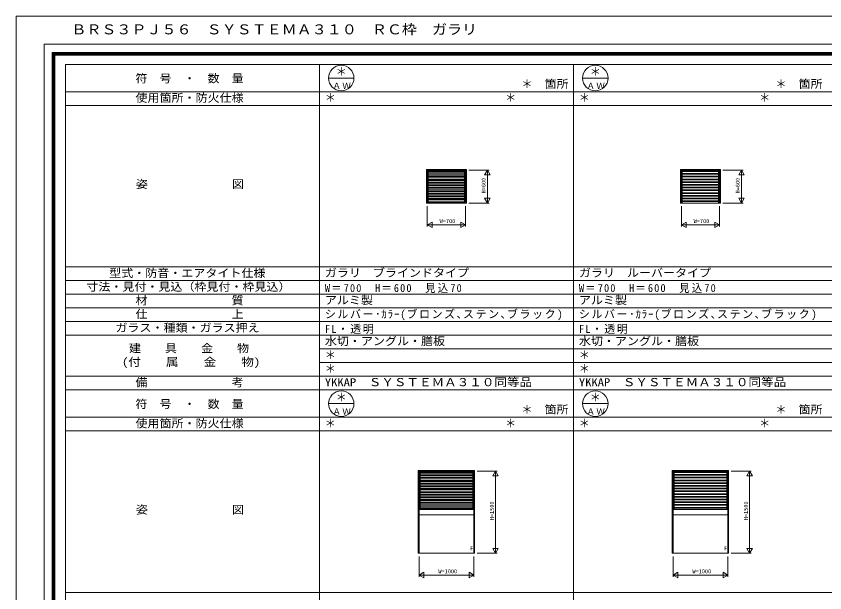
# Model space of a CAD drawing. Units: millimetres, scale not verified. Extents: x -14850 to 14850, y -10500 to 10500.
# Drawn here: x -14850 to -49, y -47 to 10500 of the extents above; entities that cross this region are included whole.
import ezdxf
from ezdxf.enums import TextEntityAlignment as Align

# ---------------------------------------------------------------- set-up
doc = ezdxf.new("R2010")
doc.units = ezdxf.units.MM
doc.header["$LTSCALE"] = 50
doc.layers.add('0-0_0', color=7, linetype='Continuous')
for name, color, linetype, lineweight in [('0-1_USER1', 7, 'Continuous', 9), ('0-2_YKK_ZWAK', 4, 'Continuous', 9), ('0-3_YKK_11', 2, 'Continuous', 9)]:
    doc.layers.add(name, color=color, linetype=linetype, lineweight=lineweight)
doc.styles.add('ＭＳ ゴシック', font='')
doc.styles.get('ＭＳ ゴシック').set_extended_font_data('MS Gothic')

msp = doc.modelspace()

# ---------------------------------------------------------------- linework, layer by layer
at = {"layer": '0-1_USER1'}
for p, q in [((-14850, 10500), (14850, 10500)), ((-14850, -10500), (-14850, 10500)), ((-14340.23, 9987.41), (14340.79, 9987.41)), ((-14340.23, -9999.25), (-14340.23, 9987.41)), ((-14190.23, 9837.97), (14190.23, 9837.97)), ((-14190.23, -9849.81), (-14190.23, 9837.97)), ((-14177.82, 9825.57), (14177.82, 9825.57)), ((-14177.82, -9837.41), (-14177.82, 9825.57)), ((-14164.85, 9812.59), (14165.42, 9812.59)), ((-14164.85, -9825), (-14164.85, 9812.59)), ((-14152.44, 9799.62), (14152.45, 9799.62)), ((-14152.44, -9812.03), (-14152.44, 9799.62)), ((-14140.04, 9787.22), (14140.04, 9787.22)), ((-14140.04, -9799.06), (-14140.04, 9787.22)), ((-13949.96, 9617.94), (13950.04, 9617.94)), ((-13949.96, -8247.06), (-13949.96, 9617.94)), ((-9299.96, -8247.06), (-9299.96, 9617.94)), ((-4649.96, -8247.06), (-4649.96, 9617.94)), ((-9133.29, 9367.94), (-8666.63, 9367.94)), ((-4483.29, 9367.94), (-4016.63, 9367.94)), ((-13949.96, 9117.94), (13950.04, 9117.94)), ((-13949.96, 8867.94), (13950.04, 8867.94)), ((-13949.96, 5912.94), (13950.04, 5912.94)), ((-13949.96, 5662.94), (13950.04, 5662.94)), ((-13949.96, 5412.94), (13950.04, 5412.94)), ((-13949.96, 5162.94), (13950.04, 5162.94)), ((-13949.96, 4912.94), (13950.04, 4912.94)), ((-13949.96, 4662.94), (13950.04, 4662.94)), ((-9299.96, 4412.94), (13950.04, 4412.94)), ((-9299.96, 4162.94), (13950.04, 4162.94)), ((-13949.96, 3912.94), (13950.04, 3912.94)), ((-13949.96, 3662.94), (13950.04, 3662.94)), ((-9133.29, 3412.94), (-8666.63, 3412.94)), ((-4483.29, 3412.94), (-4016.63, 3412.94)), ((-13949.96, 3162.94), (13950.04, 3162.94)), ((-13949.96, 2912.94), (13950.04, 2912.94)), ((-13949.96, -42.06), (13950.04, -42.06))]:
    msp.add_line(p, q, dxfattribs=at)
for centre in [(-8899.96, 9367.94), (-4249.96, 9367.94), (-8899.96, 3412.94), (-4249.96, 3412.94)]:
    msp.add_circle(centre, 233.33, dxfattribs=at)
at = {"layer": '0-2_YKK_ZWAK'}
for p, q in [((-6609.96, 7697.94), (-7339.96, 7697.94)), ((-7339.96, 7697.94), (-7339.96, 7082.94)), ((-6609.96, 7082.94), (-6609.96, 7697.94)), ((-1959.96, 7697.94), (-2689.96, 7697.94)), ((-2689.96, 7697.94), (-2689.96, 7082.94)), ((-1959.96, 7082.94), (-1959.96, 7697.94)), ((-6624.96, 7682.93), (-7324.96, 7682.93)), ((-7324.96, 7682.93), (-7324.96, 7082.94)), ((-7306.96, 7082.94), (-7306.96, 7682.93)), ((-7306.96, 7664.94), (-6642.96, 7664.94)), ((-7306.96, 7644.94), (-6642.96, 7644.94)), ((-7306.96, 7614.94), (-6642.96, 7614.94)), ((-7306.96, 7594.94), (-6642.96, 7594.94)), ((-7306.96, 7564.93), (-6642.96, 7564.93)), ((-6642.96, 7082.94), (-6642.96, 7682.93)), ((-6624.96, 7082.94), (-6624.96, 7682.93)), ((-1974.96, 7682.93), (-2674.96, 7682.93)), ((-2674.96, 7682.93), (-2674.96, 7082.94)), ((-2656.96, 7082.94), (-2656.96, 7682.93)), ((-2656.96, 7670.94), (-1992.96, 7670.94)), ((-2656.96, 7658.94), (-1992.96, 7658.94)), ((-2656.96, 7620.94), (-1992.96, 7620.94)), ((-2656.96, 7608.94), (-1992.96, 7608.94)), ((-2656.96, 7570.93), (-1992.96, 7570.93)), ((-2656.96, 7558.94), (-1992.96, 7558.94)), ((-1992.96, 7082.94), (-1992.96, 7682.93)), ((-1974.96, 7082.94), (-1974.96, 7682.93)), ((-7306.96, 7544.94), (-6642.96, 7544.94)), ((-7306.96, 7514.94), (-6642.96, 7514.94)), ((-7306.96, 7494.94), (-6642.96, 7494.94)), ((-7306.96, 7464.93), (-6642.96, 7464.93)), ((-7306.96, 7444.94), (-6642.96, 7444.94)), ((-7306.96, 7414.94), (-6642.96, 7414.94)), ((-2656.96, 7520.94), (-1992.96, 7520.94)), ((-2656.96, 7508.94), (-1992.96, 7508.94)), ((-2656.96, 7470.94), (-1992.96, 7470.94)), ((-2656.96, 7458.93), (-1992.96, 7458.93)), ((-2656.96, 7420.94), (-1992.96, 7420.94)), ((-2656.96, 7408.94), (-1992.96, 7408.94)), ((-7306.96, 7394.94), (-6642.96, 7394.94)), ((-7306.96, 7364.94), (-6642.96, 7364.94)), ((-7306.96, 7344.94), (-6642.96, 7344.94)), ((-7306.96, 7314.94), (-6642.96, 7314.94)), ((-7306.96, 7294.94), (-6642.96, 7294.94)), ((-7306.96, 7264.94), (-6642.96, 7264.94)), ((-2656.96, 7370.94), (-1992.96, 7370.94)), ((-2656.96, 7358.93), (-1992.96, 7358.93)), ((-2656.96, 7320.94), (-1992.96, 7320.94)), ((-2656.96, 7308.94), (-1992.96, 7308.94)), ((-2656.96, 7270.94), (-1992.96, 7270.94)), ((-2656.96, 7258.94), (-1992.96, 7258.94)), ((-7306.96, 7244.93), (-6642.96, 7244.93)), ((-7306.96, 7214.94), (-6642.96, 7214.94)), ((-7306.96, 7194.94), (-6642.96, 7194.94)), ((-7306.96, 7164.94), (-6642.96, 7164.94)), ((-7306.96, 7144.94), (-6642.96, 7144.94)), ((-7306.96, 7114.94), (-6642.96, 7114.94)), ((-2656.96, 7220.94), (-1992.96, 7220.94)), ((-2656.96, 7208.94), (-1992.96, 7208.94)), ((-2656.96, 7170.94), (-1992.96, 7170.94)), ((-2656.96, 7158.94), (-1992.96, 7158.94)), ((-2656.96, 7120.94), (-1992.96, 7120.94)), ((-2656.96, 7108.94), (-1992.96, 7108.94)), ((-7339.96, 7082.94), (-6609.96, 7082.94)), ((-7324.96, 7082.94), (-6624.96, 7082.94)), ((-7306.96, 7094.94), (-6642.96, 7094.94)), ((-2689.96, 7082.94), (-1959.96, 7082.94)), ((-2674.96, 7082.94), (-1974.96, 7082.94)), ((-6474.96, 2177.94), (-7474.96, 2177.94)), ((-7474.96, 2177.94), (-7474.96, 1477.94)), ((-7456.96, 1477.94), (-7456.96, 2177.94)), ((-7456.96, 2159.94), (-6492.96, 2159.94)), ((-7456.96, 2139.94), (-6492.96, 2139.94)), ((-7456.96, 2109.94), (-6492.96, 2109.94)), ((-7456.96, 2089.94), (-6492.96, 2089.94)), ((-6492.96, 1477.94), (-6492.96, 2177.94)), ((-6474.96, 1477.94), (-6474.96, 2177.94)), ((-6459.96, 677.94), (-6459.96, 2192.94)), ((-1809.96, 2192.94), (-2839.96, 2192.94)), ((-2839.96, 2192.94), (-2839.96, 677.94)), ((-1824.96, 2177.94), (-2824.96, 2177.94)), ((-2824.96, 2177.94), (-2824.96, 1477.94)), ((-2806.96, 1477.94), (-2806.96, 2177.94)), ((-2806.96, 2165.94), (-1842.96, 2165.94)), ((-2806.96, 2153.94), (-1842.96, 2153.94)), ((-2806.96, 2115.94), (-1842.96, 2115.94)), ((-2806.96, 2103.94), (-1842.96, 2103.94)), ((-1842.96, 1477.94), (-1842.96, 2177.94)), ((-1824.96, 1477.94), (-1824.96, 2177.94)), ((-1809.96, 677.94), (-1809.96, 2192.94)), ((-7456.96, 2059.94), (-6492.96, 2059.94)), ((-7456.96, 2039.94), (-6492.96, 2039.94)), ((-7456.96, 2009.94), (-6492.96, 2009.94)), ((-7456.96, 1989.94), (-6492.96, 1989.94)), ((-7456.96, 1959.94), (-6492.96, 1959.94)), ((-7456.96, 1939.94), (-6492.96, 1939.94)), ((-2806.96, 2065.94), (-1842.96, 2065.94)), ((-2806.96, 2053.94), (-1842.96, 2053.94)), ((-2806.96, 2015.94), (-1842.96, 2015.94)), ((-2806.96, 2003.94), (-1842.96, 2003.94)), ((-2806.96, 1965.94), (-1842.96, 1965.94)), ((-2806.96, 1953.94), (-1842.96, 1953.94)), ((-7456.96, 1909.94), (-6492.96, 1909.94)), ((-7456.96, 1889.94), (-6492.96, 1889.94)), ((-7456.96, 1859.94), (-6492.96, 1859.94)), ((-7456.96, 1839.94), (-6492.96, 1839.94)), ((-7456.96, 1809.94), (-6492.96, 1809.94)), ((-7456.96, 1789.94), (-6492.96, 1789.94)), ((-2806.96, 1915.94), (-1842.96, 1915.94)), ((-2806.96, 1903.94), (-1842.96, 1903.94)), ((-2806.96, 1865.94), (-1842.96, 1865.94)), ((-2806.96, 1853.94), (-1842.96, 1853.94)), ((-2806.96, 1815.94), (-1842.96, 1815.94)), ((-2806.96, 1803.94), (-1842.96, 1803.94)), ((-7456.96, 1759.94), (-6492.96, 1759.94)), ((-7456.96, 1739.94), (-6492.96, 1739.94)), ((-7456.96, 1709.94), (-6492.96, 1709.94)), ((-7456.96, 1689.94), (-6492.96, 1689.94)), ((-7456.96, 1659.94), (-6492.96, 1659.94)), ((-7456.96, 1639.94), (-6492.96, 1639.94)), ((-2806.96, 1765.94), (-1842.96, 1765.94)), ((-2806.96, 1753.94), (-1842.96, 1753.94)), ((-2806.96, 1715.94), (-1842.96, 1715.94)), ((-2806.96, 1703.94), (-1842.96, 1703.94)), ((-2806.96, 1665.94), (-1842.96, 1665.94)), ((-2806.96, 1653.94), (-1842.96, 1653.94)), ((-7456.96, 1609.94), (-6492.96, 1609.94)), ((-7456.96, 1589.94), (-6492.96, 1589.94)), ((-7456.96, 1559.94), (-6492.96, 1559.94)), ((-7456.96, 1539.94), (-6492.96, 1539.94)), ((-7456.96, 1509.94), (-6492.96, 1509.94)), ((-7456.96, 1489.94), (-6492.96, 1489.94)), ((-2806.96, 1615.94), (-1842.96, 1615.94)), ((-2806.96, 1603.94), (-1842.96, 1603.94)), ((-2806.96, 1565.94), (-1842.96, 1565.94)), ((-2806.96, 1553.94), (-1842.96, 1553.94)), ((-2806.96, 1515.94), (-1842.96, 1515.94)), ((-2806.96, 1503.94), (-1842.96, 1503.94)), ((-7474.96, 1477.94), (-7474.96, 1377.94)), ((-6474.96, 1377.94), (-7474.96, 1377.94)), ((-7474.96, 1377.94), (-7474.96, 677.94)), ((-7474.96, 1377.94), (-7474.96, 677.94)), ((-6474.96, 1377.94), (-6474.96, 1477.94)), ((-6474.96, 677.94), (-6474.96, 1377.94)), ((-6474.96, 677.94), (-6474.96, 1377.94)), ((-2824.96, 1477.94), (-2824.96, 1377.94)), ((-1824.96, 1377.94), (-2824.96, 1377.94)), ((-2824.96, 1377.94), (-2824.96, 677.94)), ((-2824.96, 1377.94), (-2824.96, 677.94)), ((-1824.96, 1377.94), (-1824.96, 1477.94)), ((-1824.96, 677.94), (-1824.96, 1377.94)), ((-1824.96, 677.94), (-1824.96, 1377.94)), ((-7489.96, 677.94), (-6459.96, 677.94)), ((-7474.96, 677.94), (-6474.96, 677.94)), ((-7474.96, 677.94), (-6474.96, 677.94)), ((-2839.96, 677.94), (-1809.96, 677.94)), ((-2824.96, 677.94), (-1824.96, 677.94)), ((-2824.96, 677.94), (-1824.96, 677.94))]:
    msp.add_line(p, q, dxfattribs=at)
for points in [[(-6459.96, 2192.94), (-7489.96, 2192.94), (-7489.96, 677.94)], [(-7474.96, 1477.94), (-6474.96, 1477.94), (-7474.96, 1477.94)], [(-7474.96, 1377.94), (-6474.96, 1377.94), (-7474.96, 1377.94)], [(-2824.96, 1477.94), (-1824.96, 1477.94), (-2824.96, 1477.94)], [(-2824.96, 1377.94), (-1824.96, 1377.94), (-2824.96, 1377.94)]]:
    msp.add_lwpolyline(points, dxfattribs=at)
at = {"layer": '0-3_YKK_11'}
for p, q in [((-6564.96, 7682.93), (-6194.96, 7682.93)), ((-6224.96, 7682.93), (-6274.96, 7596.33)), ((-6274.96, 7596.33), (-6174.96, 7596.33)), ((-6174.96, 7596.33), (-6224.96, 7682.93)), ((-6224.96, 7682.93), (-6224.96, 7582.94)), ((-6224.96, 7083.93), (-6224.96, 7681.94)), ((-1914.96, 7682.93), (-1544.96, 7682.93)), ((-1624.96, 7596.33), (-1524.96, 7596.33)), ((-1574.96, 7682.93), (-1574.96, 7582.94)), ((-1574.96, 7083.93), (-1574.96, 7681.94)), ((-6174.96, 7169.54), (-6274.96, 7169.54)), ((-6224.96, 7082.94), (-6174.96, 7169.54)), ((-1624.96, 7169.54), (-1574.96, 7082.94)), ((-1524.96, 7169.54), (-1624.96, 7169.54)), ((-1574.96, 7082.94), (-1574.96, 7182.94)), ((-1574.96, 7082.94), (-1524.96, 7169.54)), ((-7324.96, 7022.93), (-7324.96, 6652.94)), ((-6624.96, 7022.93), (-6624.96, 6652.94)), ((-6564.96, 7082.94), (-6194.96, 7082.94)), ((-2674.96, 7022.93), (-2674.96, 6652.94)), ((-1974.96, 7022.93), (-1974.96, 6652.94)), ((-1914.96, 7082.94), (-1544.96, 7082.94)), ((-7324.96, 6682.94), (-7224.96, 6682.94)), ((-7323.96, 6682.94), (-6625.96, 6682.94)), ((-7238.36, 6632.94), (-7238.36, 6732.94)), ((-6624.96, 6682.94), (-6724.96, 6682.94)), ((-6711.56, 6732.94), (-6711.56, 6632.94)), ((-2674.96, 6682.94), (-2574.96, 6682.94)), ((-2673.96, 6682.94), (-1975.96, 6682.94)), ((-2588.36, 6632.94), (-2588.36, 6732.94)), ((-1974.96, 6682.94), (-2074.96, 6682.94)), ((-2061.56, 6732.94), (-2061.56, 6632.94)), ((-6414.96, 2177.94), (-6044.96, 2177.94)), ((-6074.96, 2177.94), (-6124.96, 2091.33)), ((-6124.96, 2091.33), (-6024.96, 2091.33)), ((-6074.96, 678.94), (-6074.96, 2176.94)), ((-1764.96, 2177.94), (-1394.96, 2177.94)), ((-1424.96, 2177.94), (-1424.96, 2077.94)), ((-1374.96, 2091.33), (-1424.96, 2177.94)), ((-1424.96, 678.94), (-1424.96, 2176.94)), ((-6074.96, 677.94), (-6074.96, 777.94)), ((-1474.96, 764.54), (-1424.96, 677.94)), ((-1374.96, 764.54), (-1474.96, 764.54)), ((-1424.96, 677.94), (-1424.96, 777.94)), ((-1424.96, 677.94), (-1374.96, 764.54)), ((-7474.96, 617.94), (-7474.96, 247.94)), ((-6474.96, 617.94), (-6474.96, 247.94)), ((-6414.96, 677.94), (-6044.96, 677.94)), ((-2824.96, 617.94), (-2824.96, 247.94)), ((-1824.96, 617.94), (-1824.96, 247.94)), ((-1764.96, 677.94), (-1394.96, 677.94)), ((-7388.36, 327.94), (-7474.96, 277.94)), ((-7388.36, 227.94), (-7388.36, 327.94)), ((-6474.96, 277.94), (-6561.56, 327.94)), ((-6561.56, 327.94), (-6561.56, 227.94)), ((-2738.36, 327.94), (-2824.96, 277.94)), ((-2738.36, 227.94), (-2738.36, 327.94)), ((-7474.96, 277.94), (-7374.96, 277.94)), ((-7474.96, 277.94), (-7388.36, 227.94)), ((-7473.96, 277.94), (-6475.96, 277.94)), ((-6474.96, 277.94), (-6574.96, 277.94)), ((-6561.56, 227.94), (-6474.96, 277.94)), ((-2824.96, 277.94), (-2724.96, 277.94)), ((-2824.96, 277.94), (-2738.36, 227.94)), ((-2823.96, 277.94), (-1825.96, 277.94)), ((-1824.96, 277.94), (-1924.96, 277.94))]:
    msp.add_line(p, q, dxfattribs=at)
for points in [[(-1524.96, 7596.33), (-1574.96, 7682.93), (-1624.96, 7596.33)], [(-6274.96, 7169.54), (-6224.96, 7082.94), (-6224.96, 7182.94)], [(-7238.36, 6732.94), (-7324.96, 6682.94), (-7238.36, 6632.94)], [(-6711.56, 6632.94), (-6624.96, 6682.94), (-6711.56, 6732.94)], [(-2588.36, 6732.94), (-2674.96, 6682.94), (-2588.36, 6632.94)], [(-2061.56, 6632.94), (-1974.96, 6682.94), (-2061.56, 6732.94)], [(-6024.96, 2091.33), (-6074.96, 2177.94), (-6074.96, 2077.94)], [(-1424.96, 2177.94), (-1474.96, 2091.33), (-1374.96, 2091.33)]]:
    msp.add_lwpolyline(points, dxfattribs=at)
for points in [[(-6024.96, 764.54), (-6124.96, 764.54), (-6074.96, 677.94)], [(-1824.96, 277.94), (-1911.56, 327.94), (-1911.56, 227.94)]]:
    msp.add_lwpolyline(points, close=True, dxfattribs=at)

# ---------------------------------------------------------------- texts
at = {"layer": '0-0_0', "color": 3, "style": 'ＭＳ ゴシック', "width": 1.1}
msp.add_text('ＢＲＳ３ＰＪ５６\u3000ＳＹＳＴＥＭＡ３１０\u3000ＲＣ枠\u3000ガラリ', height=183.3, dxfattribs=at).set_placement((-13840.22, 10112.41), align=Align.BOTTOM_LEFT)
at = {"layer": '0-0_0', "style": 'ＭＳ ゴシック'}
for p in [(-8999.96, 9367.94), (-4349.96, 9367.94), (-5599.96, 9142.94), (-949.96, 9142.94), (-9199.96, 8892.94), (-5899.96, 8892.94), (-4549.96, 8892.94), (-1249.96, 8892.94), (-9199.96, 4187.94), (-4549.96, 4187.94), (-9199.96, 3937.94), (-4549.96, 3937.94), (-8999.96, 3412.94), (-4349.96, 3412.94), (-5599.96, 3187.94), (-949.96, 3187.94), (-9199.96, 2937.94), (-5899.96, 2937.94), (-4549.96, 2937.94), (-1249.96, 2937.94)]:
    msp.add_text('＊', height=146.6, dxfattribs=at).set_placement(p, align=Align.BOTTOM_LEFT)
for s, width, p in [('ガラリ\u3000ブラインドタイプ', 1.1, (-9199.96, 5687.94)), ('ガラリ\u3000ルーバータイプ', 1.1, (-4549.96, 5687.94)), ('アルミ製', 1.1, (-9199.96, 5187.94)), ('アルミ製', 1.1, (-4549.96, 5187.94)), ('水切・アングル・膳板', 1.1, (-9199.96, 4437.94)), ('水切・アングル・膳板', 1.1, (-4549.96, 4437.94)), ('YKKAP\u3000ＳＹＳＴＥＭＡ３１０同等品', 1.15, (-9199.96, 3687.94)), ('YKKAP\u3000ＳＹＳＴＥＭＡ３１０同等品', 1.15, (-4549.96, 3687.94))]:
    msp.add_text(s, height=146.6, dxfattribs=dict(at, width=width)).set_placement(p, align=Align.BOTTOM_LEFT)
at = {"layer": '0-0_0', "char_height": 146.6, "attachment_point": 7, "style": 'ＭＳ ゴシック'}
for s, insert in [('\\T1.21;\\W0.95;W＝700\u3000H＝600\\~\\~見込70', (-9199.96, 5437.94)), ('\\T1.21;\\W0.95;W＝700\u3000H＝600\\~\\~見込70', (-4549.96, 5437.94)), ('\\T1.15;シルバー･ｶﾗｰ(ブロンズ､ステン､ブラック)', (-9199.96, 4937.94)), ('\\T1.15;シルバー･ｶﾗｰ(ブロンズ､ステン､ブラック)', (-4549.96, 4937.94)), ('\\T1.16;FL・透明', (-9199.96, 4687.94)), ('\\T1.16;FL・透明', (-4549.96, 4687.94))]:
    msp.add_mtext(s, dxfattribs=dict(at, insert=insert))
at = {"layer": '0-1_USER1', "style": 'ＭＳ ゴシック'}
for s, width, p in [('符\u3000号\u3000・\u3000数\u3000量', 1.1, (-12666.33, 9242.94)), ('箇所', 1.1, (-5179.96, 9142.94)), ('箇所', 1.1, (-529.96, 9142.94)), ('使用箇所・防火仕様', 1.1, (-12666.33, 8887.94)), ('姿\u3000\u3000\u3000\u3000\u3000\u3000\u3000図', 1.1, (-12659.66, 7310.44)), ('型式・防音・エアタイト仕様', 1.1, (-13146.33, 5682.94)), ('寸法・見付・見込（枠見付・枠見込）', 1.1, (-13566.33, 5432.94)), ('材\u3000\u3000\u3000\u3000\u3000\u3000\u3000質', 1.1, (-12666.33, 5182.94)), ('仕\u3000\u3000\u3000\u3000\u3000\u3000\u3000上', 1.1, (-12666.33, 4932.94)), ('ガラス・種類・ガラス押え', 1.1, (-13033, 4682.94)), ('建\u3000\u3000具\u3000\u3000金\u3000\u3000物', 1.1, (-12786.33, 4307.94)), ('(付\u3000\u3000属\u3000\u3000金\u3000\u3000物)', 1.15, (-12913, 4057.94)), ('備\u3000\u3000\u3000\u3000\u3000\u3000\u3000考', 1.1, (-12666.33, 3682.94)), ('符\u3000号\u3000・\u3000数\u3000量', 1.1, (-12666.33, 3287.94)), ('箇所', 1.1, (-5179.96, 3187.94)), ('箇所', 1.1, (-529.96, 3187.94)), ('使用箇所・防火仕様', 1.1, (-12666.33, 2932.94)), ('姿\u3000\u3000\u3000\u3000\u3000\u3000\u3000図', 1.1, (-12659.66, 1355.44))]:
    msp.add_text(s, height=146.6, dxfattribs=dict(at, width=width)).set_placement(p, align=Align.BOTTOM_LEFT)
at = {"layer": '0-1_USER1', "char_height": 110, "attachment_point": 7, "style": 'ＭＳ ゴシック'}
for insert in [(-9059.96, 9167.94), (-4409.96, 9167.94), (-9059.96, 3212.94), (-4409.96, 3212.94)]:
    msp.add_mtext('\\T1.17;ＡＷ', dxfattribs=dict(at, insert=insert))
at = {"layer": '0-2_YKK_ZWAK', "style": 'ＭＳ ゴシック'}
for p in [(-6543.82, 707.94), (-1893.82, 707.94)]:
    msp.add_text('F', height=73.31, dxfattribs=at).set_placement(p, align=Align.BOTTOM_LEFT)
at = {"layer": '0-3_YKK_11', "color": 4, "style": 'ＭＳ ゴシック'}
for s, p in [('H=600', (-6234.96, 7258.37)), ('H=600', (-1584.96, 7258.37)), ('H=1500', (-6084.96, 1280.51)), ('H=1500', (-1434.96, 1280.51))]:
    msp.add_text(s, height=73.31, rotation=90, dxfattribs=at).set_placement(p, align=Align.BOTTOM_LEFT)
for s, p in [('W=700', (-7099.53, 6692.94)), ('W=700', (-2449.53, 6692.94)), ('W=1000', (-7122.39, 287.94)), ('W=1000', (-2472.39, 287.94))]:
    msp.add_text(s, height=73.31, dxfattribs=at).set_placement(p, align=Align.BOTTOM_LEFT)

doc.saveas('drawing.dxf')
